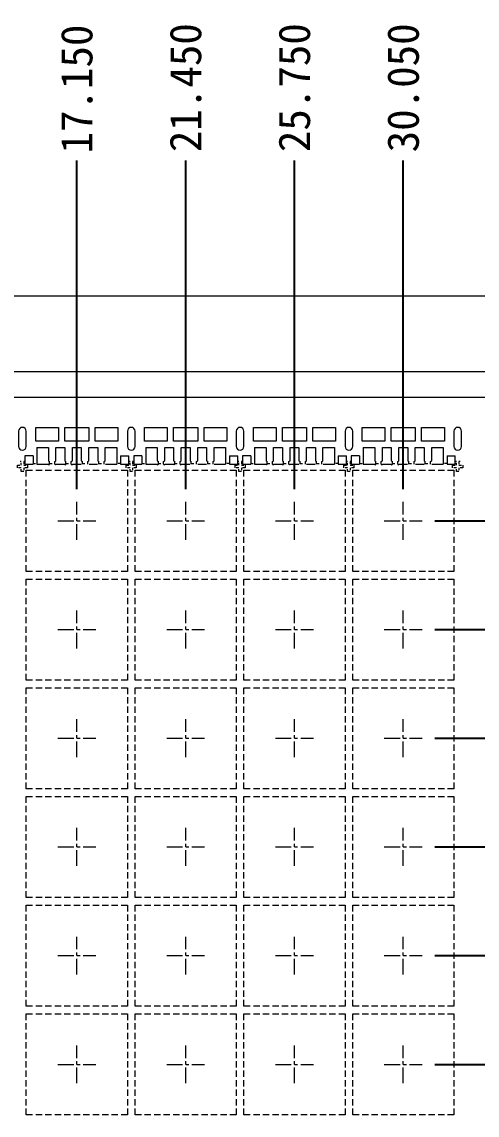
# Model space of a CAD drawing. Header units: millimetres. Extents: x -176 to -53, y -166 to -6.
# Drawn here: x -97.49 to -79.5, y -48.85 to -5.6 of the extents above; entities that cross this region are included whole.
import ezdxf

# ---------------------------------------------------------------- set-up
doc = ezdxf.new("R2010")
doc.units = ezdxf.units.MM
for name, pattern in [('CENTER', [2, 1.25, -0.25, 0.25, -0.25]), ('DASHED', [0.75, 0.5, -0.25]), ('HIDDEN', [0.375, 0.25, -0.125])]:
    doc.linetypes.add(name, pattern=pattern)
doc.layers.get('Defpoints').update_dxf_attribs({"lineweight": 18})
for name, color, linetype, lineweight in [('1', 7, 'Continuous', 18), ('1D', 4, 'Continuous', 18), ('Pkg', 2, 'DASHED', 9)]:
    doc.layers.add(name, color=color, linetype=linetype, lineweight=lineweight)
doc.layers.add('标注', color=4, linetype='Continuous')
doc.styles.add('宋体', font='SimSun.ttf')
doc.dimstyles.new('St. ZB', dxfattribs={"dimtxt": 1.25, "dimasz": 0.8, "dimexe": 0.3, "dimexo": 0.2, "dimgap": 0.3, "dimtad": 0, "dimdec": 3, "dimzin": 0, "dimdsep": 46, "dimtxsty": '宋体', "dimcen": 0.09, "dimdle": 1.6, "dimclrd": 7, "dimclre": 1, "dimclrt": 256, "dimadec": 0, "dimazin": 0, "dimtfac": 1, "dimtdec": 3, "dimtmove": 0, "dimatfit": 3, "dimfxl": 1, "dimtolj": 1, "dimtzin": 0, "dimarcsym": 0})

# ---------------------------------------------------------------- blocks, each defined once
blk = doc.blocks.new('*D0')
at = {"layer": 'Defpoints', "color": 0, "transparency": 16777216}
for p in [(1771.333, 712.452), (1802.133, 705.064), (1813.045, 705.064)]:
    blk.add_point(p, dxfattribs=at)
at = {"layer": '标注', "color": 1, "linetype": 'Continuous', "lineweight": -2, "transparency": 16777216}
blk.add_line((1802.633, 705.064), (1813.045, 705.064), dxfattribs=at)
at = {"layer": '标注', "lineweight": 5, "transparency": 16777216, "insert": (1815.46, 705.064), "char_height": 1.25, "attachment_point": 5, "style": '宋体'}
blk.add_mtext('\\A1;7.388', dxfattribs=at)
blk = doc.blocks.new('*D1')
at = {"layer": 'Defpoints', "color": 0, "transparency": 16777216}
for p in [(1771.333, 712.452), (1802.133, 700.764), (1813.403, 700.764)]:
    blk.add_point(p, dxfattribs=at)
at = {"layer": '标注', "color": 1, "linetype": 'Continuous', "lineweight": -2, "transparency": 16777216}
blk.add_line((1802.633, 700.764), (1813.403, 700.764), dxfattribs=at)
at = {"layer": '标注', "lineweight": 5, "transparency": 16777216, "insert": (1816.216, 700.764), "char_height": 1.25, "attachment_point": 5, "style": '宋体'}
blk.add_mtext('\\A1;11.688', dxfattribs=at)
blk = doc.blocks.new('*D2')
at = {"layer": 'Defpoints', "color": 0, "transparency": 16777216}
for p in [(1771.333, 712.452), (1802.133, 696.464), (1813.522, 696.464)]:
    blk.add_point(p, dxfattribs=at)
at = {"layer": '标注', "color": 1, "linetype": 'Continuous', "lineweight": -2, "transparency": 16777216}
blk.add_line((1802.633, 696.464), (1813.522, 696.464), dxfattribs=at)
at = {"layer": '标注', "lineweight": 5, "transparency": 16777216, "insert": (1816.336, 696.464), "char_height": 1.25, "attachment_point": 5, "style": '宋体'}
blk.add_mtext('\\A1;15.988', dxfattribs=at)
blk = doc.blocks.new('*D3')
at = {"layer": 'Defpoints', "color": 0, "transparency": 16777216}
for p in [(1771.333, 712.452), (1802.133, 692.164), (1813.641, 692.164)]:
    blk.add_point(p, dxfattribs=at)
at = {"layer": '标注', "color": 1, "linetype": 'Continuous', "lineweight": -2, "transparency": 16777216}
blk.add_line((1802.633, 692.164), (1813.641, 692.164), dxfattribs=at)
at = {"layer": '标注', "lineweight": 5, "transparency": 16777216, "insert": (1816.51, 692.164), "char_height": 1.25, "attachment_point": 5, "style": '宋体'}
blk.add_mtext('\\A1;20.288', dxfattribs=at)
blk = doc.blocks.new('*D4')
at = {"layer": 'Defpoints', "color": 0, "transparency": 16777216}
for p in [(1771.333, 712.452), (1802.133, 687.864), (1813.641, 687.864)]:
    blk.add_point(p, dxfattribs=at)
at = {"layer": '标注', "color": 1, "linetype": 'Continuous', "lineweight": -2, "transparency": 16777216}
blk.add_line((1802.633, 687.864), (1813.641, 687.864), dxfattribs=at)
at = {"layer": '标注', "lineweight": 5, "transparency": 16777216, "insert": (1816.51, 687.864), "char_height": 1.25, "attachment_point": 5, "style": '宋体'}
blk.add_mtext('\\A1;24.588', dxfattribs=at)
blk = doc.blocks.new('*D5')
at = {"layer": 'Defpoints', "color": 0, "transparency": 16777216}
for p in [(1771.333, 712.452), (1802.133, 683.564), (1813.641, 683.564)]:
    blk.add_point(p, dxfattribs=at)
at = {"layer": '标注', "color": 1, "linetype": 'Continuous', "lineweight": -2, "transparency": 16777216}
blk.add_line((1802.633, 683.564), (1813.641, 683.564), dxfattribs=at)
at = {"layer": '标注', "lineweight": 5, "transparency": 16777216, "insert": (1816.51, 683.564), "char_height": 1.25, "attachment_point": 5, "style": '宋体'}
blk.add_mtext('\\A1;28.888', dxfattribs=at)
blk = doc.blocks.new('*D6')
at = {"layer": 'Defpoints', "color": 0, "transparency": 16777216}
for p in [(1771.333, 712.452), (1802.133, 679.264), (1813.522, 679.264)]:
    blk.add_point(p, dxfattribs=at)
at = {"layer": '标注', "color": 1, "linetype": 'Continuous', "lineweight": -2, "transparency": 16777216}
blk.add_line((1802.633, 679.264), (1813.522, 679.264), dxfattribs=at)
at = {"layer": '标注', "lineweight": 5, "transparency": 16777216, "insert": (1816.384, 679.264), "char_height": 1.25, "attachment_point": 5, "style": '宋体'}
blk.add_mtext('\\A1;33.188', dxfattribs=at)
blk = doc.blocks.new('*D7')
at = {"layer": 'Defpoints', "color": 0, "transparency": 16777216}
for p in [(1771.333, 712.452), (1803.709, 674.964), (1813.641, 674.964)]:
    blk.add_point(p, dxfattribs=at)
at = {"layer": '标注', "color": 1, "linetype": 'Continuous', "lineweight": -2, "transparency": 16777216}
blk.add_line((1804.209, 674.964), (1813.641, 674.964), dxfattribs=at)
at = {"layer": '标注', "lineweight": 5, "transparency": 16777216, "insert": (1816.503, 674.964), "char_height": 1.25, "attachment_point": 5, "style": '宋体'}
blk.add_mtext('\\A1;37.488', dxfattribs=at)
blk = doc.blocks.new('*D8')
at = {"layer": 'Defpoints', "color": 0, "transparency": 16777216}
for p in [(1771.333, 712.452), (1802.133, 670.664), (1813.522, 670.664)]:
    blk.add_point(p, dxfattribs=at)
at = {"layer": '标注', "color": 1, "linetype": 'Continuous', "lineweight": -2, "transparency": 16777216}
blk.add_line((1802.633, 670.664), (1813.522, 670.664), dxfattribs=at)
at = {"layer": '标注', "lineweight": 5, "transparency": 16777216, "insert": (1816.405, 670.664), "char_height": 1.25, "attachment_point": 5, "style": '宋体'}
blk.add_mtext('\\A1;41.788', dxfattribs=at)
blk = doc.blocks.new('*D9')
at = {"layer": 'Defpoints', "color": 0, "transparency": 16777216}
for p in [(1771.333, 712.452), (1802.133, 666.364), (1813.641, 666.364)]:
    blk.add_point(p, dxfattribs=at)
at = {"layer": '标注', "color": 1, "linetype": 'Continuous', "lineweight": -2, "transparency": 16777216}
blk.add_line((1802.633, 666.364), (1813.641, 666.364), dxfattribs=at)
at = {"layer": '标注', "lineweight": 5, "transparency": 16777216, "insert": (1816.524, 666.364), "char_height": 1.25, "attachment_point": 5, "style": '宋体'}
blk.add_mtext('\\A1;46.088', dxfattribs=at)
blk = doc.blocks.new('*D10')
at = {"layer": 'Defpoints', "color": 0, "transparency": 16777216}
for p in [(1771.333, 712.452), (1802.133, 662.064), (1813.641, 662.064)]:
    blk.add_point(p, dxfattribs=at)
at = {"layer": '标注', "color": 1, "linetype": 'Continuous', "lineweight": -2, "transparency": 16777216}
blk.add_line((1802.633, 662.064), (1813.641, 662.064), dxfattribs=at)
at = {"layer": '标注', "lineweight": 5, "transparency": 16777216, "insert": (1816.503, 662.064), "char_height": 1.25, "attachment_point": 5, "style": '宋体'}
blk.add_mtext('\\A1;50.388', dxfattribs=at)
blk = doc.blocks.new('*D11')
at = {"layer": 'Defpoints', "color": 0, "transparency": 16777216}
for p in [(1771.333, 712.452), (1802.133, 657.764), (1813.641, 657.764)]:
    blk.add_point(p, dxfattribs=at)
at = {"layer": '标注', "color": 1, "linetype": 'Continuous', "lineweight": -2, "transparency": 16777216}
blk.add_line((1802.633, 657.764), (1813.641, 657.764), dxfattribs=at)
at = {"layer": '标注', "lineweight": 5, "transparency": 16777216, "insert": (1816.503, 657.764), "char_height": 1.25, "attachment_point": 5, "style": '宋体'}
blk.add_mtext('\\A1;54.688', dxfattribs=at)
blk = doc.blocks.new('*D12')
at = {"layer": 'Defpoints', "color": 0, "transparency": 16777216}
for p in [(1771.333, 712.452), (1802.133, 653.464), (1813.641, 653.464)]:
    blk.add_point(p, dxfattribs=at)
at = {"layer": '标注', "color": 1, "linetype": 'Continuous', "lineweight": -2, "transparency": 16777216}
blk.add_line((1802.633, 653.464), (1813.641, 653.464), dxfattribs=at)
at = {"layer": '标注', "lineweight": 5, "transparency": 16777216, "insert": (1816.503, 653.464), "char_height": 1.25, "attachment_point": 5, "style": '宋体'}
blk.add_mtext('\\A1;58.988', dxfattribs=at)
blk = doc.blocks.new('*D13')
at = {"layer": 'Defpoints', "color": 0, "transparency": 16777216}
for p in [(1771.333, 712.452), (1802.133, 649.164), (1813.641, 649.164)]:
    blk.add_point(p, dxfattribs=at)
at = {"layer": '标注', "color": 1, "linetype": 'Continuous', "lineweight": -2, "transparency": 16777216}
blk.add_line((1802.633, 649.164), (1813.641, 649.164), dxfattribs=at)
at = {"layer": '标注', "lineweight": 5, "transparency": 16777216, "insert": (1816.514, 649.164), "char_height": 1.25, "attachment_point": 5, "style": '宋体'}
blk.add_mtext('\\A1;63.288', dxfattribs=at)
blk = doc.blocks.new('*D14')
at = {"layer": 'Defpoints', "color": 0, "transparency": 16777216}
for p in [(1771.333, 712.452), (1802.133, 644.864), (1813.641, 644.864)]:
    blk.add_point(p, dxfattribs=at)
at = {"layer": '标注', "color": 1, "linetype": 'Continuous', "lineweight": -2, "transparency": 16777216}
blk.add_line((1802.633, 644.864), (1813.641, 644.864), dxfattribs=at)
at = {"layer": '标注', "lineweight": 5, "transparency": 16777216, "insert": (1816.514, 644.864), "char_height": 1.25, "attachment_point": 5, "style": '宋体'}
blk.add_mtext('\\A1;67.588', dxfattribs=at)
blk = doc.blocks.new('*D27')
at = {"layer": 'Defpoints', "color": 0, "transparency": 16777216}
for p in [(1788.483, 719.327), (1771.333, 712.452), (1788.483, 705.814)]:
    blk.add_point(p, dxfattribs=at)
at = {"layer": '标注', "color": 1, "linetype": 'Continuous', "lineweight": -2, "transparency": 16777216}
blk.add_line((1788.483, 706.314), (1788.483, 719.327), dxfattribs=at)
at = {"layer": '标注', "lineweight": 5, "transparency": 16777216, "insert": (1788.483, 722.147), "char_height": 1.25, "attachment_point": 5, "rotation": 90, "style": '宋体'}
blk.add_mtext('\\A1;17.150', dxfattribs=at)
blk = doc.blocks.new('*D28')
at = {"layer": 'Defpoints', "color": 0, "transparency": 16777216}
for p in [(1792.783, 719.327), (1771.333, 712.452), (1792.783, 705.814)]:
    blk.add_point(p, dxfattribs=at)
at = {"layer": '标注', "color": 1, "linetype": 'Continuous', "lineweight": -2, "transparency": 16777216}
blk.add_line((1792.783, 706.314), (1792.783, 719.327), dxfattribs=at)
at = {"layer": '标注', "lineweight": 5, "transparency": 16777216, "insert": (1792.783, 722.203), "char_height": 1.25, "attachment_point": 5, "rotation": 90, "style": '宋体'}
blk.add_mtext('\\A1;21.450', dxfattribs=at)
blk = doc.blocks.new('*D29')
at = {"layer": 'Defpoints', "color": 0, "transparency": 16777216}
for p in [(1797.083, 719.327), (1771.333, 712.452), (1797.083, 705.814)]:
    blk.add_point(p, dxfattribs=at)
at = {"layer": '标注', "color": 1, "linetype": 'Continuous', "lineweight": -2, "transparency": 16777216}
blk.add_line((1797.083, 706.314), (1797.083, 719.327), dxfattribs=at)
at = {"layer": '标注', "lineweight": 5, "transparency": 16777216, "insert": (1797.083, 722.203), "char_height": 1.25, "attachment_point": 5, "rotation": 90, "style": '宋体'}
blk.add_mtext('\\A1;25.750', dxfattribs=at)
blk = doc.blocks.new('*D30')
at = {"layer": 'Defpoints', "color": 0, "transparency": 16777216}
for p in [(1801.383, 719.327), (1771.333, 712.452), (1801.383, 705.814)]:
    blk.add_point(p, dxfattribs=at)
at = {"layer": '标注', "color": 1, "linetype": 'Continuous', "lineweight": -2, "transparency": 16777216}
blk.add_line((1801.383, 706.314), (1801.383, 719.327), dxfattribs=at)
at = {"layer": '标注', "lineweight": 5, "transparency": 16777216, "insert": (1801.383, 722.196), "char_height": 1.25, "attachment_point": 5, "rotation": 90, "style": '宋体'}
blk.add_mtext('\\A1;30.050', dxfattribs=at)
blk = doc.blocks.new('*D49')
at = {"layer": 'Defpoints', "color": 0, "transparency": 16777216}
for p in [(1771.333, 712.452), (1769.908, 637.476), (1813.889, 636.875)]:
    blk.add_point(p, dxfattribs=at)
at = {"layer": '标注', "color": 1, "linetype": 'Continuous', "lineweight": -2, "transparency": 16777216}
for p, q in [((1770.408, 637.476), (1810.689, 637.476)), ((1810.689, 637.476), (1812.289, 636.875)), ((1812.289, 636.875), (1813.889, 636.875))]:
    blk.add_line(p, q, dxfattribs=at)
at = {"layer": '标注', "lineweight": 5, "transparency": 16777216, "insert": (1816.755, 636.875), "char_height": 1.25, "attachment_point": 5, "style": '宋体'}
blk.add_mtext('\\A1;74.976', dxfattribs=at)

msp = doc.modelspace()

# ---------------------------------------------------------------- linework, layer by layer
at = {"color": 1, "linetype": 'CENTER', "lineweight": 5, "ltscale": 0.5}
for p, q in [((-95.3178, -26.0891), (-95.3178, -24.5891)), ((-91.0178, -26.0891), (-91.0178, -24.5891)), ((-86.7178, -26.0891), (-86.7178, -24.5891)), ((-82.4178, -26.0891), (-82.4178, -24.5891)), ((-96.0678, -25.3391), (-94.5678, -25.3391)), ((-91.7678, -25.3391), (-90.2678, -25.3391)), ((-87.4678, -25.3391), (-85.9678, -25.3391)), ((-83.1678, -25.3391), (-81.6678, -25.3391)), ((-95.3178, -30.3891), (-95.3178, -28.8891)), ((-91.0178, -30.3891), (-91.0178, -28.8891)), ((-86.7178, -30.3891), (-86.7178, -28.8891)), ((-82.4178, -30.3891), (-82.4178, -28.8891)), ((-96.0678, -29.6391), (-94.5678, -29.6391)), ((-91.7678, -29.6391), (-90.2678, -29.6391)), ((-87.4678, -29.6391), (-85.9678, -29.6391)), ((-83.1678, -29.6391), (-81.6678, -29.6391)), ((-95.3178, -34.6891), (-95.3178, -33.1891)), ((-91.0178, -34.6891), (-91.0178, -33.1891)), ((-86.7178, -34.6891), (-86.7178, -33.1891)), ((-82.4178, -34.6891), (-82.4178, -33.1891)), ((-96.0678, -33.9391), (-94.5678, -33.9391)), ((-91.7678, -33.9391), (-90.2678, -33.9391)), ((-87.4678, -33.9391), (-85.9678, -33.9391)), ((-83.1678, -33.9391), (-81.6678, -33.9391)), ((-95.3178, -38.9891), (-95.3178, -37.4891)), ((-91.0178, -38.9891), (-91.0178, -37.4891)), ((-86.7178, -38.9891), (-86.7178, -37.4891)), ((-82.4178, -38.9891), (-82.4178, -37.4891)), ((-96.0678, -38.2391), (-94.5678, -38.2391)), ((-91.7678, -38.2391), (-90.2678, -38.2391)), ((-87.4678, -38.2391), (-85.9678, -38.2391)), ((-83.1678, -38.2391), (-81.6678, -38.2391)), ((-95.3178, -43.2891), (-95.3178, -41.7891)), ((-91.0178, -43.2891), (-91.0178, -41.7891)), ((-86.7178, -43.2891), (-86.7178, -41.7891)), ((-82.4178, -43.2891), (-82.4178, -41.7891)), ((-96.0678, -42.5391), (-94.5678, -42.5391)), ((-91.7678, -42.5391), (-90.2678, -42.5391)), ((-87.4678, -42.5391), (-85.9678, -42.5391)), ((-83.1678, -42.5391), (-81.6678, -42.5391)), ((-95.3178, -47.5891), (-95.3178, -46.0891)), ((-91.0178, -47.5891), (-91.0178, -46.0891)), ((-86.7178, -47.5891), (-86.7178, -46.0891)), ((-82.4178, -47.5891), (-82.4178, -46.0891)), ((-96.0678, -46.8391), (-94.5678, -46.8391)), ((-91.7678, -46.8391), (-90.2678, -46.8391)), ((-87.4678, -46.8391), (-85.9678, -46.8391)), ((-83.1678, -46.8391), (-81.6678, -46.8391))]:
    msp.add_line(p, q, dxfattribs=at)
at = {"layer": '1', "lineweight": 5}
for p, q in [((-150.7178, -16.4391), (-75.2178, -16.4391)), ((-96.8978, -22.4391), (-96.4428, -22.4391)), ((-96.1428, -22.4391), (-95.7928, -22.4391)), ((-95.4928, -22.4391), (-95.1428, -22.4391)), ((-94.8428, -22.4391), (-94.4928, -22.4391)), ((-94.1928, -22.4391), (-93.7378, -22.4391)), ((-92.5978, -22.4391), (-92.1428, -22.4391)), ((-91.8428, -22.4391), (-91.4928, -22.4391)), ((-91.1928, -22.4391), (-90.8428, -22.4391)), ((-90.5428, -22.4391), (-90.1928, -22.4391)), ((-89.8928, -22.4391), (-89.4378, -22.4391)), ((-88.2978, -22.4391), (-87.8428, -22.4391)), ((-87.5428, -22.4391), (-87.1928, -22.4391)), ((-86.8928, -22.4391), (-86.5428, -22.4391)), ((-86.2428, -22.4391), (-85.8928, -22.4391)), ((-85.5928, -22.4391), (-85.1378, -22.4391)), ((-83.9978, -22.4391), (-83.5428, -22.4391)), ((-83.2428, -22.4391), (-82.8928, -22.4391)), ((-82.5928, -22.4391), (-82.2428, -22.4391)), ((-81.9428, -22.4391), (-81.5928, -22.4391)), ((-81.2928, -22.4391), (-80.8378, -22.4391))]:
    msp.add_line(p, q, dxfattribs=at)
at = {"layer": '1', "linetype": 'Continuous', "lineweight": 5}
for p, q in [((-96.8978, -22.4391), (-96.8978, -23.0941)), ((-96.4428, -22.4391), (-96.4428, -22.9654)), ((-96.1428, -22.9654), (-96.1428, -22.4391)), ((-95.7928, -22.4391), (-95.7928, -22.9654)), ((-95.4928, -22.9654), (-95.4928, -22.4391)), ((-95.1428, -22.4391), (-95.1428, -22.9654)), ((-94.8428, -22.9654), (-94.8428, -22.4391)), ((-94.4928, -22.4391), (-94.4928, -22.9654)), ((-94.1928, -22.9654), (-94.1928, -22.4391)), ((-93.7378, -22.4391), (-93.7378, -23.0941)), ((-92.5978, -22.4391), (-92.5978, -23.0941)), ((-92.1428, -22.4391), (-92.1428, -22.9654)), ((-91.8428, -22.9654), (-91.8428, -22.4391)), ((-91.4928, -22.4391), (-91.4928, -22.9654)), ((-91.1928, -22.9654), (-91.1928, -22.4391)), ((-90.8428, -22.4391), (-90.8428, -22.9654)), ((-90.5428, -22.9654), (-90.5428, -22.4391)), ((-90.1928, -22.4391), (-90.1928, -22.9654)), ((-89.8928, -22.9654), (-89.8928, -22.4391)), ((-89.4378, -22.4391), (-89.4378, -23.0941)), ((-88.2978, -22.4391), (-88.2978, -23.0941)), ((-87.8428, -22.4391), (-87.8428, -22.9654)), ((-87.5428, -22.9654), (-87.5428, -22.4391)), ((-87.1928, -22.4391), (-87.1928, -22.9654)), ((-86.8928, -22.9654), (-86.8928, -22.4391)), ((-86.5428, -22.4391), (-86.5428, -22.9654)), ((-86.2428, -22.9654), (-86.2428, -22.4391)), ((-85.8928, -22.4391), (-85.8928, -22.9654)), ((-85.5928, -22.9654), (-85.5928, -22.4391)), ((-85.1378, -22.4391), (-85.1378, -23.0941)), ((-83.9978, -22.4391), (-83.9978, -23.0941)), ((-83.5428, -22.4391), (-83.5428, -22.9654)), ((-83.2428, -22.9654), (-83.2428, -22.4391)), ((-82.8928, -22.4391), (-82.8928, -22.9654)), ((-82.5928, -22.9654), (-82.5928, -22.4391)), ((-82.2428, -22.4391), (-82.2428, -22.9654)), ((-81.9428, -22.9654), (-81.9428, -22.4391)), ((-81.5928, -22.4391), (-81.5928, -22.9654)), ((-81.2928, -22.9654), (-81.2928, -22.4391)), ((-80.8378, -22.4391), (-80.8378, -23.0941)), ((-97.0478, -22.7691), (-97.3728, -22.7691)), ((-97.0478, -22.7691), (-97.0478, -23.0941)), ((-93.5878, -22.7691), (-93.5878, -23.0941)), ((-93.5878, -22.7691), (-93.2628, -22.7691)), ((-92.7478, -22.7691), (-93.0728, -22.7691)), ((-92.7478, -22.7691), (-92.7478, -23.0941)), ((-89.2878, -22.7691), (-89.2878, -23.0941)), ((-89.2878, -22.7691), (-88.9628, -22.7691)), ((-88.4478, -22.7691), (-88.7728, -22.7691)), ((-88.4478, -22.7691), (-88.4478, -23.0941)), ((-84.9878, -22.7691), (-84.9878, -23.0941)), ((-84.9878, -22.7691), (-84.6628, -22.7691)), ((-84.1478, -22.7691), (-84.4728, -22.7691)), ((-84.1478, -22.7691), (-84.1478, -23.0941)), ((-80.6878, -22.7691), (-80.6878, -23.0941)), ((-80.6878, -22.7691), (-80.3628, -22.7691)), ((-96.4428, -22.9654), (-96.3978, -22.9891)), ((-96.3978, -23.0941), (-96.3978, -22.9891)), ((-96.1878, -22.9891), (-96.1428, -22.9654)), ((-96.1878, -23.0941), (-96.1878, -22.9891)), ((-95.7928, -22.9654), (-95.7478, -22.9891)), ((-95.7478, -23.0941), (-95.7478, -22.9891)), ((-95.5378, -22.9891), (-95.4928, -22.9654)), ((-95.5378, -23.0941), (-95.5378, -22.9891)), ((-95.1428, -22.9654), (-95.0978, -22.9891)), ((-95.0978, -23.0941), (-95.0978, -22.9891)), ((-94.8878, -22.9891), (-94.8428, -22.9654)), ((-94.8878, -23.0941), (-94.8878, -22.9891)), ((-94.4928, -22.9654), (-94.4478, -22.9891)), ((-94.4478, -23.0941), (-94.4478, -22.9891)), ((-94.2378, -22.9891), (-94.1928, -22.9654)), ((-94.2378, -23.0941), (-94.2378, -22.9891)), ((-92.1428, -22.9654), (-92.0978, -22.9891)), ((-92.0978, -23.0941), (-92.0978, -22.9891)), ((-91.8878, -22.9891), (-91.8428, -22.9654)), ((-91.8878, -23.0941), (-91.8878, -22.9891)), ((-91.4928, -22.9654), (-91.4478, -22.9891)), ((-91.4478, -23.0941), (-91.4478, -22.9891)), ((-91.2378, -22.9891), (-91.1928, -22.9654)), ((-91.2378, -23.0941), (-91.2378, -22.9891)), ((-90.8428, -22.9654), (-90.7978, -22.9891)), ((-90.7978, -23.0941), (-90.7978, -22.9891)), ((-90.5878, -22.9891), (-90.5428, -22.9654)), ((-90.5878, -23.0941), (-90.5878, -22.9891)), ((-90.1928, -22.9654), (-90.1478, -22.9891)), ((-90.1478, -23.0941), (-90.1478, -22.9891)), ((-89.9378, -22.9891), (-89.8928, -22.9654)), ((-89.9378, -23.0941), (-89.9378, -22.9891)), ((-87.8428, -22.9654), (-87.7978, -22.9891)), ((-87.7978, -23.0941), (-87.7978, -22.9891)), ((-87.5878, -22.9891), (-87.5428, -22.9654)), ((-87.5878, -23.0941), (-87.5878, -22.9891)), ((-87.1928, -22.9654), (-87.1478, -22.9891)), ((-87.1478, -23.0941), (-87.1478, -22.9891)), ((-86.9378, -22.9891), (-86.8928, -22.9654)), ((-86.9378, -23.0941), (-86.9378, -22.9891)), ((-86.5428, -22.9654), (-86.4978, -22.9891)), ((-86.4978, -23.0941), (-86.4978, -22.9891)), ((-86.2878, -22.9891), (-86.2428, -22.9654)), ((-86.2878, -23.0941), (-86.2878, -22.9891)), ((-85.8928, -22.9654), (-85.8478, -22.9891)), ((-85.8478, -23.0941), (-85.8478, -22.9891)), ((-85.6378, -22.9891), (-85.5928, -22.9654)), ((-85.6378, -23.0941), (-85.6378, -22.9891)), ((-83.5428, -22.9654), (-83.4978, -22.9891)), ((-83.4978, -23.0941), (-83.4978, -22.9891)), ((-83.2878, -22.9891), (-83.2428, -22.9654)), ((-83.2878, -23.0941), (-83.2878, -22.9891)), ((-82.8928, -22.9654), (-82.8478, -22.9891)), ((-82.8478, -23.0941), (-82.8478, -22.9891)), ((-82.6378, -22.9891), (-82.5928, -22.9654)), ((-82.6378, -23.0941), (-82.6378, -22.9891)), ((-82.2428, -22.9654), (-82.1978, -22.9891)), ((-82.1978, -23.0941), (-82.1978, -22.9891)), ((-81.9878, -22.9891), (-81.9428, -22.9654)), ((-81.9878, -23.0941), (-81.9878, -22.9891)), ((-81.5928, -22.9654), (-81.5478, -22.9891)), ((-81.5478, -23.0941), (-81.5478, -22.9891)), ((-81.3378, -22.9891), (-81.2928, -22.9654)), ((-81.3378, -23.0941), (-81.3378, -22.9891))]:
    msp.add_line(p, q, dxfattribs=at)
at = {"layer": '1', "lineweight": 5, "ltscale": 10}
for points in [[(-97.3178, -22.3941), (-97.3178, -21.7891, 1), (-97.6178, -21.7891), (-97.6178, -22.3941, 1)], [(-93.0178, -22.3941), (-93.0178, -21.7891, 1), (-93.3178, -21.7891), (-93.3178, -22.3941, 1)], [(-88.7178, -22.3941), (-88.7178, -21.7891, 1), (-89.0178, -21.7891), (-89.0178, -22.3941, 1)], [(-84.4178, -22.3941), (-84.4178, -21.7891, 1), (-84.7178, -21.7891), (-84.7178, -22.3941, 1)], [(-80.1178, -22.3941), (-80.1178, -21.7891, 1), (-80.4178, -21.7891), (-80.4178, -22.3941, 1)]]:
    msp.add_lwpolyline(points, format="xyb", close=True, dxfattribs=at)
for points in [[(-96.9428, -22.1891), (-96.9428, -21.6391), (-96.0428, -21.6391), (-96.0428, -22.1891)], [(-95.7928, -22.1891), (-95.7928, -21.6391), (-94.8428, -21.6391), (-94.8428, -22.1891)], [(-94.5928, -22.1891), (-94.5928, -21.6391), (-93.6928, -21.6391), (-93.6928, -22.1891)], [(-92.6428, -22.1891), (-92.6428, -21.6391), (-91.7428, -21.6391), (-91.7428, -22.1891)], [(-91.4928, -22.1891), (-91.4928, -21.6391), (-90.5428, -21.6391), (-90.5428, -22.1891)], [(-90.2928, -22.1891), (-90.2928, -21.6391), (-89.3928, -21.6391), (-89.3928, -22.1891)], [(-88.3428, -22.1891), (-88.3428, -21.6391), (-87.4428, -21.6391), (-87.4428, -22.1891)], [(-87.1928, -22.1891), (-87.1928, -21.6391), (-86.2428, -21.6391), (-86.2428, -22.1891)], [(-85.9928, -22.1891), (-85.9928, -21.6391), (-85.0928, -21.6391), (-85.0928, -22.1891)], [(-84.0428, -22.1891), (-84.0428, -21.6391), (-83.1428, -21.6391), (-83.1428, -22.1891)], [(-82.8928, -22.1891), (-82.8928, -21.6391), (-81.9428, -21.6391), (-81.9428, -22.1891)], [(-81.6928, -22.1891), (-81.6928, -21.6391), (-80.7928, -21.6391), (-80.7928, -22.1891)]]:
    msp.add_lwpolyline(points, close=True, dxfattribs=at)
at = {"layer": '1', "linetype": 'Continuous', "lineweight": 5}
for points in [[(-97.3728, -22.7691), (-97.3728, -23.0941), (-97.0478, -23.0941)], [(-93.5878, -23.0941), (-93.2628, -23.0941), (-93.2628, -22.7691)], [(-93.0728, -22.7691), (-93.0728, -23.0941), (-92.7478, -23.0941)], [(-89.2878, -23.0941), (-88.9628, -23.0941), (-88.9628, -22.7691)], [(-88.7728, -22.7691), (-88.7728, -23.0941), (-88.4478, -23.0941)], [(-84.9878, -23.0941), (-84.6628, -23.0941), (-84.6628, -22.7691)], [(-84.4728, -22.7691), (-84.4728, -23.0941), (-84.1478, -23.0941)], [(-80.6878, -23.0941), (-80.3628, -23.0941), (-80.3628, -22.7691)], [(-96.8978, -23.0941), (-96.4478, -23.0941)], [(-96.1378, -23.0941), (-95.7978, -23.0941)], [(-95.4878, -23.0941), (-95.1478, -23.0941)], [(-94.8378, -23.0941), (-94.4978, -23.0941)], [(-94.1878, -23.0941), (-93.7378, -23.0941)], [(-92.5978, -23.0941), (-92.1478, -23.0941)], [(-91.8378, -23.0941), (-91.4978, -23.0941)], [(-91.1878, -23.0941), (-90.8478, -23.0941)], [(-90.5378, -23.0941), (-90.1978, -23.0941)], [(-89.8878, -23.0941), (-89.4378, -23.0941)], [(-88.2978, -23.0941), (-87.8478, -23.0941)], [(-87.5378, -23.0941), (-87.1978, -23.0941)], [(-86.8878, -23.0941), (-86.5478, -23.0941)], [(-86.2378, -23.0941), (-85.8978, -23.0941)], [(-85.5878, -23.0941), (-85.1378, -23.0941)], [(-83.9978, -23.0941), (-83.5478, -23.0941)], [(-83.2378, -23.0941), (-82.8978, -23.0941)], [(-82.5878, -23.0941), (-82.2478, -23.0941)], [(-81.9378, -23.0941), (-81.5978, -23.0941)], [(-81.2878, -23.0941), (-80.8378, -23.0941)]]:
    msp.add_lwpolyline(points, dxfattribs=at)
at = {"layer": '1'}
for centre, end in [((-96.4228, -23.0941), 360), ((-96.1628, -23.0941), 0), ((-95.7728, -23.0941), 360), ((-95.5128, -23.0941), 0), ((-92.1228, -23.0941), 360), ((-91.8628, -23.0941), 0), ((-91.4728, -23.0941), 360), ((-91.2128, -23.0941), 0), ((-87.8228, -23.0941), 360), ((-87.5628, -23.0941), 0), ((-87.1728, -23.0941), 360), ((-86.9128, -23.0941), 0), ((-83.5228, -23.0941), 360), ((-83.2628, -23.0941), 0), ((-82.8728, -23.0941), 360), ((-82.6128, -23.0941), 0)]:
    msp.add_arc(centre, 0.025, 180, end, dxfattribs=at)
at = {"layer": '1D', "elevation": 0}
msp.add_lwpolyline([(-70.4263, -19.4391), (-151.7121, -19.4391), (-151.7121, -91.4391), (-70.4263, -91.4391)], dxfattribs=at)
at = {"layer": '1D', "color": 1, "lineweight": 5}
msp.add_lwpolyline([(-75.2178, -90.4391), (-147.2178, -90.4391), (-147.2178, -20.4391), (-75.2178, -20.4391)], dxfattribs=at)
at = {"layer": '1D', "color": 4, "linetype": 'HIDDEN', "lineweight": 5, "ltscale": 0.3}
for points in [[(-97.2678, -23.2391), (-97.4178, -23.2391), (-97.4178, -23.3891), (-97.5178, -23.3891), (-97.5178, -23.2391), (-97.6678, -23.2391), (-97.6678, -23.1391), (-97.5178, -23.1391), (-97.5178, -22.9891), (-97.5628, -22.9891)], [(-97.3728, -22.9891), (-97.4178, -22.9891), (-97.4178, -23.1391), (-97.2678, -23.1391), (-97.2678, -23.2391)], [(-97.0478, -23.0691), (-96.8978, -23.0691)], [(-96.3978, -23.0691), (-96.1878, -23.0691)], [(-95.7478, -23.0691), (-95.5378, -23.0691)], [(-95.0978, -23.0691), (-94.8878, -23.0691)], [(-94.4478, -23.0691), (-94.2378, -23.0691)], [(-93.5878, -23.0691), (-93.7378, -23.0691)], [(-92.9678, -23.2391), (-93.1178, -23.2391), (-93.1178, -23.3891), (-93.2178, -23.3891), (-93.2178, -23.2391), (-93.3678, -23.2391), (-93.3678, -23.1391), (-93.2178, -23.1391), (-93.2178, -22.9891), (-93.2628, -22.9891)], [(-93.0728, -22.9891), (-93.1178, -22.9891), (-93.1178, -23.1391), (-92.9678, -23.1391), (-92.9678, -23.2391)], [(-92.7478, -23.0691), (-92.5978, -23.0691)], [(-92.0978, -23.0691), (-91.8878, -23.0691)], [(-91.4478, -23.0691), (-91.2378, -23.0691)], [(-90.7978, -23.0691), (-90.5878, -23.0691)], [(-90.1478, -23.0691), (-89.9378, -23.0691)], [(-89.2878, -23.0691), (-89.4378, -23.0691)], [(-88.6678, -23.2391), (-88.8178, -23.2391), (-88.8178, -23.3891), (-88.9178, -23.3891), (-88.9178, -23.2391), (-89.0678, -23.2391), (-89.0678, -23.1391), (-88.9178, -23.1391), (-88.9178, -22.9891), (-88.9628, -22.9891)], [(-88.7728, -22.9891), (-88.8178, -22.9891), (-88.8178, -23.1391), (-88.6678, -23.1391), (-88.6678, -23.2391)], [(-88.4478, -23.0691), (-88.2978, -23.0691)], [(-87.7978, -23.0691), (-87.5878, -23.0691)], [(-87.1478, -23.0691), (-86.9378, -23.0691)], [(-86.4978, -23.0691), (-86.2878, -23.0691)], [(-85.8478, -23.0691), (-85.6378, -23.0691)], [(-84.9878, -23.0691), (-85.1378, -23.0691)], [(-84.3678, -23.2391), (-84.5178, -23.2391), (-84.5178, -23.3891), (-84.6178, -23.3891), (-84.6178, -23.2391), (-84.7678, -23.2391), (-84.7678, -23.1391), (-84.6178, -23.1391), (-84.6178, -22.9891), (-84.6628, -22.9891)], [(-84.4728, -22.9891), (-84.5178, -22.9891), (-84.5178, -23.1391), (-84.3678, -23.1391), (-84.3678, -23.2391)], [(-84.1478, -23.0691), (-83.9978, -23.0691)], [(-83.4978, -23.0691), (-83.2878, -23.0691)], [(-82.8478, -23.0691), (-82.6378, -23.0691)], [(-82.1978, -23.0691), (-81.9878, -23.0691)], [(-81.5478, -23.0691), (-81.3378, -23.0691)], [(-80.6878, -23.0691), (-80.8378, -23.0691)], [(-80.0678, -23.2391), (-80.2178, -23.2391), (-80.2178, -23.3891), (-80.3178, -23.3891), (-80.3178, -23.2391), (-80.4678, -23.2391), (-80.4678, -23.1391), (-80.3178, -23.1391), (-80.3178, -22.9891), (-80.3628, -22.9891)], [(-80.1728, -22.9891), (-80.2178, -22.9891), (-80.2178, -23.1391), (-80.0678, -23.1391), (-80.0678, -23.2391)]]:
    msp.add_lwpolyline(points, dxfattribs=at)
at = {"layer": 'Pkg', "color": 2, "linetype": 'DASHED', "lineweight": 5, "ltscale": 0.5}
for points in [[(-97.3178, -23.3391), (-93.3178, -23.3391), (-93.3178, -27.3391), (-97.3178, -27.3391)], [(-93.0178, -23.3391), (-89.0178, -23.3391), (-89.0178, -27.3391), (-93.0178, -27.3391)], [(-88.7178, -23.3391), (-84.7178, -23.3391), (-84.7178, -27.3391), (-88.7178, -27.3391)], [(-84.4178, -23.3391), (-80.4178, -23.3391), (-80.4178, -27.3391), (-84.4178, -27.3391)], [(-97.3178, -27.6391), (-93.3178, -27.6391), (-93.3178, -31.6391), (-97.3178, -31.6391)], [(-93.0178, -27.6391), (-89.0178, -27.6391), (-89.0178, -31.6391), (-93.0178, -31.6391)], [(-88.7178, -27.6391), (-84.7178, -27.6391), (-84.7178, -31.6391), (-88.7178, -31.6391)], [(-84.4178, -27.6391), (-80.4178, -27.6391), (-80.4178, -31.6391), (-84.4178, -31.6391)], [(-97.3178, -31.9391), (-93.3178, -31.9391), (-93.3178, -35.9391), (-97.3178, -35.9391)], [(-93.0178, -31.9391), (-89.0178, -31.9391), (-89.0178, -35.9391), (-93.0178, -35.9391)], [(-88.7178, -31.9391), (-84.7178, -31.9391), (-84.7178, -35.9391), (-88.7178, -35.9391)], [(-84.4178, -31.9391), (-80.4178, -31.9391), (-80.4178, -35.9391), (-84.4178, -35.9391)], [(-97.3178, -36.2391), (-93.3178, -36.2391), (-93.3178, -40.2391), (-97.3178, -40.2391)], [(-93.0178, -36.2391), (-89.0178, -36.2391), (-89.0178, -40.2391), (-93.0178, -40.2391)], [(-88.7178, -36.2391), (-84.7178, -36.2391), (-84.7178, -40.2391), (-88.7178, -40.2391)], [(-84.4178, -36.2391), (-80.4178, -36.2391), (-80.4178, -40.2391), (-84.4178, -40.2391)], [(-97.3178, -40.5391), (-93.3178, -40.5391), (-93.3178, -44.5391), (-97.3178, -44.5391)], [(-93.0178, -40.5391), (-89.0178, -40.5391), (-89.0178, -44.5391), (-93.0178, -44.5391)], [(-88.7178, -40.5391), (-84.7178, -40.5391), (-84.7178, -44.5391), (-88.7178, -44.5391)], [(-84.4178, -40.5391), (-80.4178, -40.5391), (-80.4178, -44.5391), (-84.4178, -44.5391)], [(-97.3178, -44.8391), (-93.3178, -44.8391), (-93.3178, -48.8391), (-97.3178, -48.8391)], [(-93.0178, -44.8391), (-89.0178, -44.8391), (-89.0178, -48.8391), (-93.0178, -48.8391)], [(-88.7178, -44.8391), (-84.7178, -44.8391), (-84.7178, -48.8391), (-88.7178, -48.8391)], [(-84.4178, -44.8391), (-80.4178, -44.8391), (-80.4178, -48.8391), (-84.4178, -48.8391)]]:
    msp.add_lwpolyline(points, close=True, dxfattribs=at)

# ---------------------------------------------------------------- dimensions: what is measured, and where the dimension line sits
at = {"layer": '标注', "lineweight": 5}
for feature_location, offset, dtype, picture, middle in [((-91.0178, -24.5891), (0, 13.5122), 1, '*D28', (-91.0178, -8.2005)), ((-86.7178, -24.5891), (0, 13.5122), 1, '*D29', (-86.7178, -8.2005)), ((-82.4178, -24.5891), (0, 13.5122), 1, '*D30', (-82.4178, -8.2075)), ((-95.3178, -24.5891), (0, 13.5122), 1, '*D27', (-95.3178, -8.2561)), ((-113.8928, -92.9271), (43.9816, -0.6018), 0, '*D49', (-67.0452, -93.5289)), ((-81.6678, -25.3391), (10.9128, 0), 0, '*D0', (-68.3405, -25.3391)), ((-81.6678, -29.6391), (11.2699, 0), 0, '*D1', (-67.584, -29.6391)), ((-81.6678, -33.9391), (11.389, 0), 0, '*D2', (-67.465, -33.9391)), ((-81.6678, -38.2391), (11.508, 0), 0, '*D3', (-67.2904, -38.2391)), ((-81.6678, -42.5391), (11.508, 0), 0, '*D4', (-67.2904, -42.5391)), ((-81.6678, -46.8391), (11.508, 0), 0, '*D5', (-67.2904, -46.8391)), ((-81.6678, -51.1391), (11.389, 0), 0, '*D6', (-67.4164, -51.1391)), ((-80.0916, -55.4391), (9.9318, 0), 0, '*D7', (-67.2973, -55.4391)), ((-81.6678, -59.7391), (11.389, 0), 0, '*D8', (-67.3955, -59.7391)), ((-81.6678, -64.0391), (11.508, 0), 0, '*D9', (-67.2765, -64.0391)), ((-81.6678, -68.3391), (11.508, 0), 0, '*D10', (-67.2973, -68.3391)), ((-81.6678, -72.6391), (11.508, 0), 0, '*D11', (-67.2973, -72.6391)), ((-81.6678, -76.9391), (11.508, 0), 0, '*D12', (-67.2973, -76.9391)), ((-81.6678, -81.2391), (11.508, 0), 0, '*D13', (-67.2869, -81.2391)), ((-81.6678, -85.5391), (11.508, 0), 0, '*D14', (-67.2869, -85.5391))]:
    dim = msp.add_ordinate_dim(feature_location=feature_location, offset=offset, dtype=dtype, origin=(-112.4678, -17.9511), dimstyle='St. ZB', override={"dimexo": 0.5, "dimtxsty": '宋体', "dimsah": 1, "dimclrd": 1}, dxfattribs=at)
    dim.commit()
    dim.dimension.update_dxf_attribs({"geometry": picture, "text_midpoint": middle, "insert": (-1883.8005, -730.4036)})

doc.saveas('drawing.dxf')
